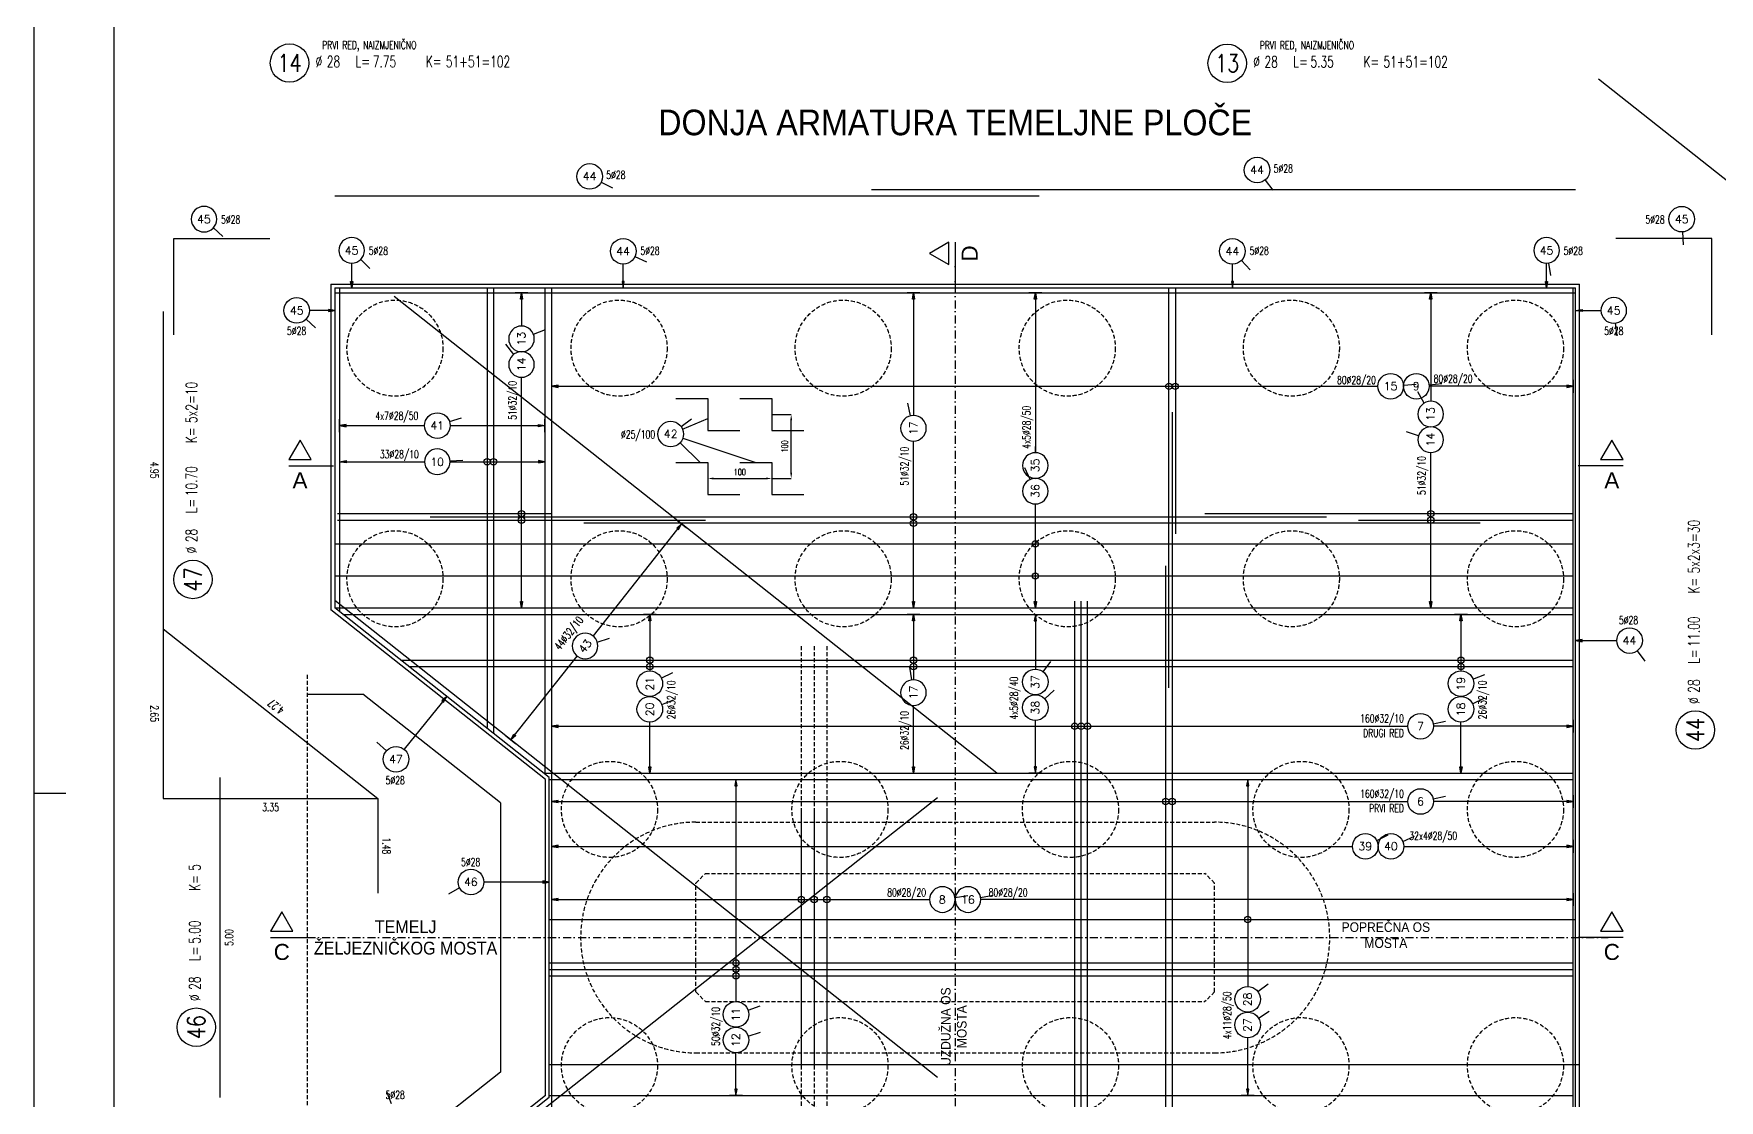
# Model space of a CAD drawing. Extents: x 25615 to 36352, y 68211 to 72666.
# Drawn here: x 25615 to 28247, y 69206 to 70871 of the extents above; entities that cross this region are included whole.
import ezdxf
from ezdxf.enums import TextEntityAlignment as Align

# ---------------------------------------------------------------- set-up
doc = ezdxf.new("R2010")
doc.units = 0
doc.header["$LTSCALE"] = 50
doc.header["$PDMODE"] = 34
doc.header["$PDSIZE"] = 5
for name, pattern in [('CENTER', [0.47, 0.25, -0.1, 0.02, -0.1]), ('HIDDEN', [9.525, 6.35, -3.175]), ('HIDDEN2', [0.1875, 0.125, -0.0625])]:
    doc.linetypes.add(name, pattern=pattern)
doc.layers.get('DEFPOINTS').update_dxf_attribs({"linetype": 'CONTINUOUS'})
for name, color, linetype in [('ARM', 1, 'CONTINUOUS'), ('ARM-I', 6, 'CONTINUOUS'), ('BETON', 7, 'CONTINUOUS'), ('BETON TANKO', 40, 'CONTINUOUS'), ('CRTICA', 7, 'CONTINUOUS'), ('FILE', 8, 'CONTINUOUS'), ('KOTE', 4, 'CONTINUOUS'), ('NEVIDLJIVO', 9, 'HIDDEN2'), ('OSI', 2, 'CENTER'), ('TANKO', 8, 'CONTINUOUS'), ('TEKST', 7, 'CONTINUOUS')]:
    doc.layers.add(name, color=color, linetype=linetype)
doc.styles.add('KOTE', font='romans.shx', dxfattribs={"width": 0.7})
doc.styles.add('NASLOV', font='ARIAL.TTF')
doc.styles.get("Standard").update_dxf_attribs({"font": 'romans.shx', "width": 0.9})
doc.dimstyles.new('M-50', dxfattribs={"dimscale": 50, "dimtxt": 0.2, "dimasz": 0.185, "dimexe": 0, "dimexo": 0, "dimgap": 0.1, "dimtad": 1, "dimdec": 0, "dimzin": 0, "dimdsep": 46, "dimtxsty": 'KOTE', "dimcen": 0.09, "dimclrd": 256, "dimclre": 256, "dimclrt": 2, "dimadec": 0, "dimazin": 0, "dimtfac": 1, "dimtdec": 0, "dimtix": 1, "dimtmove": 2, "dimatfit": 3, "dimfxl": 0, "dimtolj": 1, "dimtzin": 0, "dimarcsym": 0})

# ---------------------------------------------------------------- blocks, each defined once
blk = doc.blocks.new('POZ')
at = {"layer": 'ARM-I'}
blk.add_circle((0, 0), 0.6, dxfattribs=at)
at = {"layer": 'ARM', "width": 0.7}
for s, p in [('%%c', (0.814, -0.125)), ('L=', (2.064, -0.125)), ('K=', (4.256, -0.125))]:
    blk.add_text(s, height=0.35, dxfattribs=at).set_placement(p)
for tag, p in [('VA', (0.879, 0.435)), ('FI', (1.162, -0.13)), ('DUZ', (2.598, -0.13)), ('KOM', (4.881, -0.13))]:
    blk.add_attdef(tag, p, '', height=0.35, dxfattribs=at)
at = {"layer": 'ARM', "width": 0.7, "flags": 1}
for tag, p in [('TIP', (1.038, -0.896)), ('A', (1.162, -1.411)), ('B', (1.162, -1.918)), ('C', (1.162, -2.426)), ('D', (1.162, -2.934)), ('E', (1.162, -3.441)), ('F', (1.162, -3.949)), ('G', (1.162, -4.457)), ('H', (1.162, -4.964)), ('I', (1.162, -5.472)), ('J', (1.162, -5.98)), ('K', (1.162, -6.487)), ('L', (1.162, -6.995)), ('M', (1.162, -7.503)), ('N', (1.162, -8.011))]:
    blk.add_attdef(tag, p, '', height=0.35, dxfattribs=at)
at = {"layer": 'ARM-I', "width": 0.8}
blk.add_attdef('POZ', text='', height=0.55, dxfattribs=at).set_placement((0, 0), align=Align.MIDDLE)
blk = doc.blocks.new('S')
at = {"layer": 'KOTE', "color": 9}
blk.add_line((0, 1), (0, -1), dxfattribs=at)
blk.add_lwpolyline([(-1, 0.17), (-1, -0.17), (0, 0)], close=True, dxfattribs=at)
at = {"layer": 'KOTE', "color": 9, "linetype": 'ByBlock'}
blk.add_solid([(-1, 0.17), (-1, -0.17), (0, 0)], dxfattribs=at)
blk = doc.blocks.new('P')
at = {"layer": 'KOTE'}
blk.add_circle((0, 0), 0.4, dxfattribs=at)
blk.add_attdef('P', text='', height=0.25, dxfattribs=at).set_placement((-0.004, 0.004), align=Align.MIDDLE)
blk = doc.blocks.new('*D356')
at = {"layer": 'DEFPOINTS', "color": 0}
for p in [(26667.5, 70176.9), (26767.5, 70176.9), (26767.5, 70176.9)]:
    blk.add_point(p, dxfattribs=at)
at = {"layer": 'TANKO', "lineweight": -2}
blk.add_line((26676.7, 70176.9), (26758.2, 70176.9), dxfattribs=at)
at = {"layer": 'TANKO'}
for points in [[(26676.7, 70178.4), (26676.7, 70175.3), (26667.5, 70176.9)], [(26758.2, 70178.4), (26758.2, 70175.3), (26767.5, 70176.9)]]:
    blk.add_solid(points, dxfattribs=at)
at = {"layer": 'TANKO', "color": 2, "insert": (26717.5, 70186.9), "char_height": 10, "attachment_point": 5, "style": 'KOTE'}
blk.add_mtext('\\A1;100', dxfattribs=at)
blk = doc.blocks.new('*D357')
at = {"layer": 'DEFPOINTS', "color": 0}
for p in [(26767.5, 70276.9), (26797.7, 70276.9), (26767.5, 70176.9)]:
    blk.add_point(p, dxfattribs=at)
at = {"layer": 'TANKO', "lineweight": -2}
for p, q in [((26767.5, 70276.9), (26797.7, 70276.9)), ((26797.7, 70186.1), (26797.7, 70267.6)), ((26767.5, 70176.9), (26797.7, 70176.9))]:
    blk.add_line(p, q, dxfattribs=at)
at = {"layer": 'TANKO'}
for points in [[(26796.2, 70267.6), (26799.3, 70267.6), (26797.7, 70276.9)], [(26796.2, 70186.1), (26799.3, 70186.1), (26797.7, 70176.9)]]:
    blk.add_solid(points, dxfattribs=at)
at = {"layer": 'TANKO', "color": 2, "insert": (26787.7, 70226.9), "char_height": 10, "attachment_point": 5, "rotation": 90, "style": 'KOTE'}
blk.add_mtext('\\A1;100', dxfattribs=at)
blk = doc.blocks.new('STR')
at = {"layer": 'KOTE', "color": 9}
blk.add_lwpolyline([(-1, 0.17), (-1, -0.17), (0, 0)], close=True, dxfattribs=at)
at = {"layer": 'KOTE', "color": 9, "linetype": 'ByBlock'}
blk.add_solid([(-1, 0.17), (-1, -0.17), (0, 0)], dxfattribs=at)

msp = doc.modelspace()

# ---------------------------------------------------------------- linework, layer by layer
at = {"layer": 'ARM', "ltscale": 10}
for p, q in [((26084.9, 70474.3), (28022.9, 70474.3)), ((26084.9, 70474.3), (26084.9, 69974.7)), ((26423.9, 68446.3), (26423.9, 70474.3)), ((28018.9, 68446.3), (28018.9, 70474.3)), ((28022.9, 68446.3), (28022.9, 70474.3)), ((26084.9, 70466.7), (28022.9, 70466.7)), ((26092.5, 70473.3, 0), (26092.5, 69970, 0)), ((27118.7, 69717), (26177.4, 70461.2)), ((26322.8, 70473.3), (26322.8, 69787.9, 0)), ((26332.9, 70473.3), (26332.9, 69780, 0)), ((26413, 70473.3), (26413, 69716.6, 0)), ((26617.5, 70301.9), (26667.5, 70301.9)), ((26667.5, 70301.9), (26667.5, 70251.9)), ((26717.5, 70301.9), (26767.5, 70301.9)), ((26767.5, 70301.9), (26767.5, 70251.9)), ((26667.5, 70251.9), (26717.5, 70251.9)), ((26767.5, 70251.9), (26817.5, 70251.9)), ((26617.5, 70201.9), (26667.5, 70201.9)), ((26667.5, 70201.9), (26667.5, 70151.9)), ((26717.5, 70201.9), (26767.5, 70201.9)), ((26767.5, 70201.9), (26767.5, 70151.9)), ((26667.5, 70151.9), (26717.5, 70151.9)), ((26767.5, 70151.9), (26817.5, 70151.9)), ((26084.9, 70074.7, 0), (28018.9, 70074.7, 0)), ((26084.9, 70024.7, 0), (28018.9, 70024.7, 0)), ((27026.2, 69241.9), (26084.9, 69986.2)), ((26419.9, 69709.9), (26084.9, 69974.7)), ((26084.9, 69974.7), (28018.9, 69974.7)), ((26097.6, 69964.7), (28018.9, 69964.7)), ((26188, 69893.2), (28018.9, 69893.2)), ((26200.6, 69883.2), (28018.9, 69883.2)), ((26413, 69717), (28018.9, 69717)), ((26419.9, 69210.6), (26419.9, 69709.9)), ((26419.9, 69707), (28018.9, 69707)), ((27026.2, 69678.6), (26084.9, 68934.3)), ((26419.9, 69488.4), (28022.9, 69488.4)), ((26419.9, 69420.6), (28018.9, 69420.6)), ((26419.9, 69410.6), (28018.9, 69410.6)), ((26419.9, 69400.6), (28018.9, 69400.6)), ((26419.9, 69262.3), (28028.9, 69262.3)), ((26419.9, 69210.6), (26084.9, 68945.8)), ((26419.9, 69213.6), (28018.9, 69213.6))]:
    msp.add_line(p, q, dxfattribs=at)
at = {"layer": 'ARM'}
for p, q in [((27387.7, 69850.3, 0), (27387.7, 70474.3)), ((27397.7, 70474.3, 0), (27397.7, 70090.3, 0)), ((26423.9, 70121.9, 0), (26088.9, 70121.9, 0)), ((26088.9, 70111.9, 0), (26663.9, 70111.9, 0)), ((28018.9, 70121.9, 0), (27443.9, 70121.9, 0)), ((27683.9, 70111.9, 0), (28018.9, 70111.9, 0)), ((26813.5, 69660.3, 0), (26813.5, 69260.3, 0)), ((26833.5, 69660.3, 0), (26833.5, 69260.3, 0)), ((26853.5, 69660.3), (26853.5, 69260.3))]:
    msp.add_line(p, q, dxfattribs=at)
at = {"layer": 'ARM', "elevation": 0}
for points in [[(27392.7, 70280.3), (27392.7, 68880.3)], [(26233.9, 70116.9), (27633.9, 70116.9)], [(27873.9, 70106.9), (26473.9, 70106.9)], [(27382.7, 68640.3), (27382.7, 70040.3)], [(27240.5, 68935.3), (27240.5, 69985.3)], [(27250.5, 68935.3), (27250.5, 69985.3)], [(27260.5, 68935.3), (27260.5, 69985.3)]]:
    msp.add_lwpolyline(points, dxfattribs=at)
at = {"layer": 'ARM-I'}
for points in [[(28058.4, 70801), (28999.7, 70056.7)], [(25833.6, 70401.3), (25833.6, 70551.3), (25983.6, 70551.3)], [(28235.6, 70401.3), (28235.6, 70551.3), (28085.6, 70551.3)], [(25817.1, 70437.4), (25817.1, 69942.4), (26152.1, 69677.4), (26152.1, 69529.4)]]:
    msp.add_lwpolyline(points, dxfattribs=at)
at = {"layer": 'ARM-I', "elevation": 0}
for points in [[(26084.9, 70618.1), (27184.9, 70618.1)], [(26922.9, 70628.1), (28022.9, 70628.1)], [(25906, 69210.3), (25906, 69710.3)]]:
    msp.add_lwpolyline(points, dxfattribs=at)
at = {"layer": 'BETON', "ltscale": 10}
for p, q in [((26078.9, 70480.3), (26078.9, 69971.8)), ((26078.9, 70480.3), (28028.9, 70480.3)), ((28028.9, 68440.3), (28028.9, 70480.3)), ((26413.9, 69707), (26078.9, 69971.8)), ((26413.9, 69213.6), (26413.9, 69707)), ((26413.9, 69213.6), (26078.9, 68948.7))]:
    msp.add_line(p, q, dxfattribs=at)
at = {"layer": 'BETON'}
for points in [[(25614.7, 68210.6), (35173.4, 68210.6), (35173.4, 72665.6), (25614.7, 72665.6)], [(25739.7, 68235.6), (35148.4, 68235.6), (35148.4, 72640.6), (25739.7, 72640.6)]]:
    msp.add_lwpolyline(points, close=True, dxfattribs=at)
at = {"layer": 'BETON TANKO', "ltscale": 10}
for p, q in [((26041.9, 69840.3, 0), (26128.9, 69840.3)), ((26343.9, 69670.3), (26128.9, 69840.3)), ((26343.9, 69670.3), (26343.9, 69250.3)), ((26343.9, 69250.3), (26128.9, 69080.3))]:
    msp.add_line(p, q, dxfattribs=at)
at = {"layer": 'CRTICA'}
for p, q in [((26501, 70639.4), (26518.9, 70630.5)), ((27537.8, 70642.6), (27550.1, 70626.9)), ((25895.4, 70568.2), (25910.1, 70554.6)), ((28189.8, 70561.8), (28191, 70541.8)), ((26125.5, 70518.9), (26139.6, 70504.7)), ((26553.7, 70523.3), (26571.9, 70515.2)), ((27500.8, 70517.1), (27514.7, 70502.7)), ((27980.7, 70513.2), (27983.8, 70493.5)), ((26040.1, 70425.7), (26054.8, 70412.2)), ((26395.2, 70402), (26413.8, 70409.3)), ((28084.7, 70419.4), (28087, 70399.5)), ((26364.3, 70370.6), (26352.1, 70386.4)), ((27754, 70322.4), (27774, 70324)), ((27794, 70322.9), (27813.9, 70325)), ((26984.3, 70274.8), (26979.9, 70294.3)), ((27786.5, 70294.7), (27776.5, 70312)), ((26264, 70265.6, 0), (26283, 70271.8, 0)), ((26625.8, 70258), (26642, 70269.8)), ((27179.5, 70217.1), (27180, 70237.1)), ((27777.6, 70243.6), (27758.6, 70249.9)), ((26265, 70204.2, 0), (26284.9, 70205.5, 0)), ((27170.8, 70175.4), (27162.6, 70193.6)), ((26494.9, 69921.5), (26513.9, 69927.6)), ((28119, 69907.7), (28130.8, 69891.6)), ((26594.9, 69865.3), (26612.9, 69874.1)), ((26985.9, 69862.4), (26983.1, 69882.2)), ((27191.2, 69875.2), (27203.3, 69891.1)), ((27862.5, 69863.7), (27881.2, 69870.8)), ((27193.8, 69832.9), (27208.4, 69846.4)), ((26595.5, 69824), (26614.1, 69831.4)), ((27861.8, 69825.2), (27879.9, 69833.8)), ((27800.3, 69794), (27819.9, 69798)), ((26165.6, 69751.8), (26150.6, 69765)), ((27800.2, 69676.7), (27819.8, 69680.8)), ((27712.3, 69611.5), (27730.2, 69620.5)), ((27752.8, 69610.4), (27771.2, 69618.3)), ((26279.9, 69537.6), (26262.3, 69528.2)), ((27053.7, 69522.6), (27073.4, 69525.7)), ((27093.6, 69522.9), (27113.4, 69526.2)), ((27526.6, 69375.8), (27542.6, 69387.8)), ((26730.3, 69347.1), (26749.1, 69353.9)), ((27527.5, 69334.6), (27544.4, 69345.3)), ((26730.5, 69306.4), (26749.6, 69312.5)), ((26173.5, 69200.7), (26166.4, 69219.4))]:
    msp.add_line(p, q, dxfattribs=at)
at = {"layer": 'FILE'}
msp.add_line((25614.7, 69685.6), (25664.7, 69685.6), dxfattribs=at)
at = {"layer": 'KOTE'}
for centre in [(27387.7, 70320.8), (27397.7, 70320.8), (26322.8, 70203, 0), (26332.9, 70203, 0), (26376.4, 70121.9, 0), (26376.5, 70111.9), (26988.7, 70116.9), (26988.7, 70106.9), (27796.6, 70121.9), (27796.6, 70111.9), (27179.1, 70074.7), (27179.1, 70024.7), (26576.9, 69893.2), (26988.7, 69893.2), (27843.8, 69893.2), (26576.9, 69883.2), (26988.7, 69883.2), (27843.8, 69883.2), (27240.5, 69790.1), (27250.5, 69790.1), (27260.5, 69790.1), (27382.7, 69672.6), (27392.7, 69672.6), (26813.5, 69519.6), (26833.5, 69519.6), (26853.5, 69519.6), (27510.7, 69488.4), (26711.5, 69420.6), (26711.5, 69410.6), (26711.5, 69400.6)]:
    msp.add_circle(centre, 5, dxfattribs=at)
at = {"layer": 'NEVIDLJIVO'}
for p, q in [((26813.5, 69915.3, 0), (26813.5, 69660.3, 0)), ((26833.5, 69915.3, 0), (26833.5, 69660.3, 0)), ((26853.5, 69915.3, 0), (26853.5, 69660.3, 0)), ((26041.9, 69870.3, 0), (26041.9, 69050.3, 0)), ((26648.9, 69640.3), (27458.9, 69640.3)), ((26648.9, 69545.3), (26663.9, 69560.3)), ((26663.9, 69560.3), (27443.9, 69560.3)), ((27458.9, 69545.3), (27443.9, 69560.3)), ((26648.9, 69375.3), (26648.9, 69545.3)), ((27458.9, 69375.3), (27458.9, 69545.3)), ((26648.9, 69375.3), (26663.9, 69360.3)), ((27458.9, 69375.3), (27443.9, 69360.3)), ((26663.9, 69360.3), (27443.9, 69360.3)), ((26648.9, 69280.3), (27458.9, 69280.3)), ((26813.5, 69260.3, 0), (26813.5, 69005.3)), ((26833.5, 69260.3, 0), (26833.5, 69005.3)), ((26853.5, 69260.3), (26853.5, 69005.3))]:
    msp.add_line(p, q, dxfattribs=at)
for centre in [(26178.9, 70380.3), (26528.9, 70380.3), (26878.9, 70380.3), (27228.9, 70380.3), (27578.9, 70380.3), (27928.9, 70380.3), (26178.9, 70020.3), (26528.9, 70020.3), (26878.9, 70020.3), (27228.9, 70020.3), (27578.9, 70020.3), (27928.9, 70020.3), (26513.9, 69660.3), (26873.9, 69660.3), (27233.9, 69660.3), (27593.9, 69660.3), (27928.9, 69660.3), (26513.9, 69260.3), (26873.9, 69260.3), (27233.9, 69260.3), (27593.9, 69260.3), (27928.9, 69260.3)]:
    msp.add_circle(centre, 75, dxfattribs=at)
for centre, start, end in [((26648.9, 69460.3), 90, 270), ((27458.9, 69460.3), 270, 90)]:
    msp.add_arc(centre, 180, start, end, dxfattribs=at)
at = {"layer": 'OSI'}
for p, q in [((27053.9, 70525.3), (27053.9, 68395.3)), ((26041.9, 69460.3), (28073.9, 69460.3))]:
    msp.add_line(p, q, dxfattribs=at)
at = {"layer": 'TANKO'}
for p, q in [((26111.3, 70474.3), (26111.3, 70513)), ((26535.4, 70474.3), (26535.4, 70511.5)), ((27486.9, 70474.3), (27486.9, 70511.5)), ((27977.5, 70474.3), (27977.5, 70513)), ((26376.5, 70466.7), (26376.5, 70414.8)), ((26988.7, 70466.7), (26988.7, 70275.3)), ((27179.1, 70466.7), (27179.1, 70217.1)), ((27796.6, 70466.7), (27796.6, 70297.4)), ((26084.9, 70439.2), (26045.4, 70439.2)), ((28022.9, 70439.2), (28062.5, 70439.2)), ((26376.5, 69974.7), (26376.5, 70334.8)), ((26423.9, 70320.8), (27714.1, 70320.8)), ((28018.9, 70320.8), (27794.1, 70320.8)), ((26628.1, 70254), (26667.5, 70270.5)), ((26092.5, 70259.4, 0), (26225, 70259.4, 0)), ((26265, 70259.4, 0), (26413, 70259.4, 0)), ((26628.6, 70239.9), (26742.5, 70201.9)), ((26655.8, 70201.9), (26624.1, 70232.3)), ((26988.7, 69974.7), (26988.7, 70235.3)), ((27796.6, 69974.7), (27796.6, 70217.4)), ((26092.5, 70203, 0), (26225, 70203, 0)), ((26265, 70203, 0), (26413, 70203, 0)), ((27179.1, 69974.7), (27179.1, 70137.1)), ((26626.6, 70106.1), (26488.3, 69931)), ((26576.9, 69964.7), (26576.9, 69876.6)), ((26988.7, 69964.7), (26988.7, 69862.6)), ((27179.1, 69964.7), (27179.1, 69879.3)), ((27843.8, 69964.7), (27843.8, 69876.6)), ((28022.9, 69923.8), (28087.1, 69923.8)), ((26359.9, 69768.8), (26463.4, 69899.7)), ((26259.9, 69836.4), (26193.2, 69754.1)), ((26988.7, 69717), (26988.7, 69822.6)), ((26423.9, 69790.1), (27760.7, 69790.1)), ((26576.9, 69717), (26576.9, 69796.6)), ((27179.1, 69717), (27179.1, 69799.3)), ((28018.9, 69790.1), (27800.7, 69790.1)), ((27843.8, 69717), (27843.8, 69796.6)), ((26711.5, 69707), (26711.5, 69360.3)), ((27510.7, 69707), (27510.7, 69383.8)), ((26423.9, 69672.6), (27760.7, 69672.6)), ((28018.9, 69672.6), (27800.7, 69672.6)), ((26423.9, 69602.6), (27674.4, 69602.6)), ((27754.4, 69602.6), (28018.9, 69602.6)), ((26419.9, 69546.9), (26317.6, 69546.9)), ((26423.9, 69519.6), (27013.9, 69519.6)), ((28018.9, 69519.6), (27093.9, 69519.6)), ((27510.7, 69213.6), (27510.7, 69303.8)), ((26711.5, 69213.6), (26711.5, 69280.3))]:
    msp.add_line(p, q, dxfattribs=at)
msp.add_lwpolyline([(25817.1, 69942.4), (25817.1, 69677.4), (26152.1, 69677.4)], dxfattribs=at)
at = {"layer": 'TEKST', "linetype": 'HIDDEN'}
for p, q in [((27053.9, 70545.7), (27053.9, 70475.7)), ((26013.1, 70196.6), (26083.1, 70196.6)), ((28096.9, 70196.6), (28026.9, 70196.6)), ((25984.6, 69460.3, 0), (26054.6, 69460.3, 0)), ((28096.9, 69460.3), (28026.9, 69460.3))]:
    msp.add_line(p, q, dxfattribs=at)
at = {"layer": 'TEKST', "elevation": 0}
for points in [[(27043.9, 70510.7), (27043.9, 70545.7), (27013.6, 70528.2)], [(26013.1, 70206.6), (26048.1, 70206.6), (26030.6, 70236.9)], [(28061.9, 70206.6), (28096.9, 70206.6), (28079.4, 70236.9)], [(25984.6, 69470.3), (26019.6, 69470.3), (26002.1, 69500.6)], [(28061.9, 69470.3), (28096.9, 69470.3), (28079.4, 69500.6)]]:
    msp.add_lwpolyline(points, close=True, dxfattribs=at)

# ---------------------------------------------------------------- block references
at = {"layer": 'KOTE', "xscale": 50, "yscale": 50, "zscale": 50}
for p, values in [((26014.2, 70825.4, 0), {'POZ': '14', 'FI': '28', 'DUZ': '7.75', 'KOM': '51+51=102'}), ((27478.7, 70825, 0), {'POZ': '13', 'FI': '28', 'DUZ': '5.35', 'KOM': '51+51=102'})]:
    msp.add_blockref('POZ', p, dxfattribs=at).add_auto_attribs(values)
at = {"layer": 'KOTE'}
ref = msp.add_blockref('P', (26483.1, 70648.4), dxfattribs=dict(at, xscale=50, yscale=50, zscale=50))
ref.add_attrib('P', '44', dxfattribs={"height": 12.5}).set_placement((26482.9, 70648.6), align=Align.MIDDLE)
ref = msp.add_blockref('P', (27525.4, 70658.4), dxfattribs=dict(at, xscale=50, yscale=50, zscale=50))
ref.add_attrib('P', '44', dxfattribs={"height": 12.5}).set_placement((27525.3, 70658.6), align=Align.MIDDLE)
ref = msp.add_blockref('P', (25880.7, 70581.7), dxfattribs=dict(at, xscale=-50, yscale=50, zscale=50, rotation=179.9999999999556))
ref.add_attrib('P', '45', dxfattribs={"height": 12.5, "rotation": 360}).set_placement((25880.5, 70581.5), align=Align.MIDDLE)
ref = msp.add_blockref('P', (28188.6, 70581.7), dxfattribs=dict(at, xscale=50, yscale=50, zscale=50, rotation=180.0000000000445))
ref.add_attrib('P', '45', dxfattribs={"height": 12.5}).set_placement((28188.7, 70581.5), align=Align.MIDDLE)
ref = msp.add_blockref('P', (26111.3, 70533), dxfattribs=dict(at, xscale=-50, yscale=50, zscale=50, rotation=180))
ref.add_attrib('P', '45', dxfattribs={"height": 12.5}).set_placement((26111.1, 70532.8), align=Align.MIDDLE)
ref = msp.add_blockref('P', (26535.4, 70531.5), dxfattribs=dict(at, xscale=50, yscale=50, zscale=50))
ref.add_attrib('P', '44', dxfattribs={"height": 12.5}).set_placement((26535.2, 70531.7), align=Align.MIDDLE)
ref = msp.add_blockref('P', (27486.9, 70531.5), dxfattribs=dict(at, xscale=50, yscale=50, zscale=50))
ref.add_attrib('P', '44', dxfattribs={"height": 12.5}).set_placement((27486.8, 70531.7), align=Align.MIDDLE)
ref = msp.add_blockref('P', (27977.5, 70533), dxfattribs=dict(at, xscale=-50, yscale=50, zscale=50, rotation=180))
ref.add_attrib('P', '45', dxfattribs={"height": 12.5}).set_placement((27977.4, 70532.8), align=Align.MIDDLE)
at = {"layer": 'KOTE', "yscale": 10, "zscale": 10}
for name, p, xscale, rotation in [('STR', (26111.3, 70474.3), -10, 90), ('STR', (26535.4, 70474.3), 10, 270), ('STR', (27486.9, 70474.3), 10, 270), ('STR', (27977.5, 70474.3), -10, 90), ('S', (26376.5, 70466.7), -10, 270), ('S', (26988.7, 70466.7), -10, 270), ('S', (27179.1, 70466.7), -10, 270), ('S', (27796.6, 70466.7), -10, 270), ('STR', (26084.9, 70439.2), 10, 359.999999999994), ('S', (26423.9, 70320.8), 10, 180), ('S', (26092.5, 70259.4, 0), 10, 180), ('S', (26413, 70259.4, 0), -10, 180.0000000000062), ('S', (26413, 70203, 0), 10, 359.9999999999939), ('S', (26626.6, 70106.1), 10, 51.66665989092944), ('S', (26376.5, 69974.7), -10, 90), ('S', (26988.7, 69974.7), -10, 90), ('S', (27179.1, 69974.7), -10, 90), ('S', (27796.6, 69974.7), -10, 90), ('S', (26576.9, 69964.7), -10, 270), ('S', (26988.7, 69964.7), -10, 270), ('S', (27179.1, 69964.7), 10, 90), ('S', (27843.8, 69964.7), -10, 270), ('STR', (28022.9, 69923.8), 10, 180), ('STR', (26259.9, 69836.4), 10, 50.93984479866046), ('S', (26423.9, 69790.1), 10, 180), ('S', (26359.9, 69768.8), -10, 51.66665989098468), ('S', (26576.9, 69717), -10, 90), ('S', (26988.7, 69717), -10, 90), ('S', (27179.1, 69717), 10, 270), ('S', (27843.8, 69717), -10, 90), ('S', (26711.5, 69707), 10, 90), ('S', (27510.7, 69707), 10, 90), ('S', (26423.9, 69672.6), 10, 180), ('S', (26423.9, 69602.6), 10, 180), ('S', (26423.9, 69519.6), 10, 180), ('S', (26711.5, 69213.6), 10, 270), ('S', (27510.7, 69213.6), 10, 270)]:
    msp.add_blockref(name, p, dxfattribs=dict(at, xscale=xscale, rotation=rotation))
at = {"layer": 'KOTE'}
ref = msp.add_blockref('P', (26025.4, 70439.2), dxfattribs=dict(at, xscale=50, yscale=50, zscale=50, rotation=179.999999999994))
ref.add_attrib('P', '45', dxfattribs={"height": 12.5, "rotation": 360}).set_placement((26025.5, 70439), align=Align.MIDDLE)
ref = msp.add_blockref('P', (28082.5, 70439.2), dxfattribs=dict(at, xscale=-50, yscale=50, zscale=50, rotation=180))
ref.add_attrib('P', '45', dxfattribs={"height": 12.5}).set_placement((28082.3, 70439), align=Align.MIDDLE)
at = {"layer": 'KOTE', "yscale": 10, "zscale": 10}
for name, p, xscale in [('STR', (28022.9, 70439.2), -10), ('S', (28018.9, 70320.8), 10), ('S', (26092.5, 70203, 0), -10), ('S', (28018.9, 69790.1), 10), ('S', (28018.9, 69672.6), 10), ('S', (28018.9, 69602.6), 10), ('STR', (26419.9, 69546.9), 10), ('S', (28018.9, 69519.6), 10)]:
    msp.add_blockref(name, p, dxfattribs=dict(at, xscale=xscale))
at = {"layer": 'KOTE'}
ref = msp.add_blockref('P', (26376.5, 70394.8), dxfattribs=dict(at, xscale=-50, yscale=50, zscale=50, rotation=90))
ref.add_attrib('P', '13', dxfattribs={"height": 12.5, "rotation": 90}).set_placement((26376.3, 70394.9), align=Align.MIDDLE)
ref = msp.add_blockref('P', (26376.5, 70354.8), dxfattribs=dict(at, xscale=-50, yscale=50, zscale=50, rotation=90))
ref.add_attrib('P', '14', dxfattribs={"height": 12.5, "rotation": 90}).set_placement((26376.3, 70354.9), align=Align.MIDDLE)
at = {"layer": 'KOTE', "xscale": 50, "yscale": 50, "zscale": 50, "rotation": 90}
for p, values in [((25863.3, 70019.2), {'POZ': '47', 'FI': '28', 'DUZ': '10.70', 'KOM': '5x2=10'}), ((28209.9, 69784.3), {'POZ': '44', 'FI': '28', 'DUZ': '11.00', 'KOM': '5x2x3=30'}), ((25868.5, 69320.3, 0), {'POZ': '46', 'FI': '28', 'DUZ': '5.00', 'KOM': '5'})]:
    msp.add_blockref('POZ', p, dxfattribs=at).add_auto_attribs(values)
at = {"layer": 'KOTE'}
ref = msp.add_blockref('P', (27734.1, 70320.8), dxfattribs=dict(at, xscale=50, yscale=50, zscale=50))
ref.add_attrib('P', '15', dxfattribs={"height": 12.5}).set_placement((27733.9, 70321), align=Align.MIDDLE)
ref = msp.add_blockref('P', (27774.1, 70320.8), dxfattribs=dict(at, xscale=50, yscale=50, zscale=50))
ref.add_attrib('P', '9', dxfattribs={"height": 12.5}).set_placement((27773.9, 70321), align=Align.MIDDLE)
ref = msp.add_blockref('P', (27796.6, 70277.4), dxfattribs=dict(at, xscale=-50, yscale=50, zscale=50, rotation=90))
ref.add_attrib('P', '13', dxfattribs={"height": 12.5, "rotation": 90}).set_placement((27796.3, 70277.5), align=Align.MIDDLE)
ref = msp.add_blockref('P', (26245, 70259.4, 0), dxfattribs=dict(at, xscale=50, yscale=50, zscale=50))
ref.add_attrib('P', '41', dxfattribs={"height": 12.5}).set_placement((26244.8, 70259.6, 0), align=Align.MIDDLE)
ref = msp.add_blockref('P', (26609.6, 70246.2), dxfattribs=dict(at, xscale=50, yscale=50, zscale=50))
ref.add_attrib('P', '42', dxfattribs={"height": 12.5}).set_placement((26609.5, 70246.4), align=Align.MIDDLE)
ref = msp.add_blockref('P', (26988.7, 70255.3), dxfattribs=dict(at, xscale=-50, yscale=50, zscale=50, rotation=90))
ref.add_attrib('P', '17', dxfattribs={"height": 12.5, "rotation": 90}).set_placement((26988.5, 70255.4), align=Align.MIDDLE)
ref = msp.add_blockref('P', (27796.6, 70237.4), dxfattribs=dict(at, xscale=-50, yscale=50, zscale=50, rotation=90))
ref.add_attrib('P', '14', dxfattribs={"height": 12.5, "rotation": 90}).set_placement((27796.3, 70237.5), align=Align.MIDDLE)
ref = msp.add_blockref('P', (26245, 70203, 0), dxfattribs=dict(at, xscale=-50, yscale=50, zscale=50, rotation=180))
ref.add_attrib('P', '10', dxfattribs={"height": 12.5}).set_placement((26244.8, 70202.8, 0), align=Align.MIDDLE)
ref = msp.add_blockref('P', (27179.1, 70197.1), dxfattribs=dict(at, xscale=-50, yscale=50, zscale=50, rotation=90))
ref.add_attrib('P', '35', dxfattribs={"height": 12.5, "rotation": 90}).set_placement((27178.9, 70197.3), align=Align.MIDDLE)
ref = msp.add_blockref('P', (27179.1, 70157.1), dxfattribs=dict(at, xscale=-50, yscale=50, zscale=50, rotation=90))
ref.add_attrib('P', '36', dxfattribs={"height": 12.5, "rotation": 90}).set_placement((27178.9, 70157.3), align=Align.MIDDLE)
ref = msp.add_blockref('P', (26475.8, 69915.4), dxfattribs=dict(at, xscale=-50, yscale=50, zscale=50, rotation=231.6666598909554))
ref.add_attrib('P', '43', dxfattribs={"height": 12.5, "rotation": 51.6667}).set_placement((26475.9, 69915.1), align=Align.MIDDLE)
ref = msp.add_blockref('P', (28107.1, 69923.8), dxfattribs=dict(at, xscale=50, yscale=50, zscale=50))
ref.add_attrib('P', '44', dxfattribs={"height": 12.5}).set_placement((28106.9, 69924), align=Align.MIDDLE)
ref = msp.add_blockref('P', (26576.9, 69856.6), dxfattribs=dict(at, xscale=50, yscale=50, zscale=50, rotation=90))
ref.add_attrib('P', '21', dxfattribs={"height": 12.5, "rotation": 90}).set_placement((26576.7, 69856.4), align=Align.MIDDLE)
ref = msp.add_blockref('P', (27179.1, 69859.3), dxfattribs=dict(at, xscale=50, yscale=50, zscale=50, rotation=90))
ref.add_attrib('P', '37', dxfattribs={"height": 12.5, "rotation": 90}).set_placement((27178.9, 69859.1), align=Align.MIDDLE)
ref = msp.add_blockref('P', (27843.8, 69856.6), dxfattribs=dict(at, xscale=50, yscale=50, zscale=50, rotation=90))
ref.add_attrib('P', '19', dxfattribs={"height": 12.5, "rotation": 90}).set_placement((27843.6, 69856.4), align=Align.MIDDLE)
ref = msp.add_blockref('P', (26988.7, 69842.6), dxfattribs=dict(at, xscale=-50, yscale=50, zscale=50, rotation=90))
ref.add_attrib('P', '17', dxfattribs={"height": 12.5, "rotation": 90}).set_placement((26988.5, 69842.8), align=Align.MIDDLE)
ref = msp.add_blockref('P', (26576.9, 69816.6), dxfattribs=dict(at, xscale=50, yscale=50, zscale=50, rotation=90))
ref.add_attrib('P', '20', dxfattribs={"height": 12.5, "rotation": 90}).set_placement((26576.7, 69816.4), align=Align.MIDDLE)
ref = msp.add_blockref('P', (27179.1, 69819.3), dxfattribs=dict(at, xscale=50, yscale=50, zscale=50, rotation=90))
ref.add_attrib('P', '38', dxfattribs={"height": 12.5, "rotation": 90}).set_placement((27178.9, 69819.1), align=Align.MIDDLE)
ref = msp.add_blockref('P', (27843.8, 69816.6), dxfattribs=dict(at, xscale=50, yscale=50, zscale=50, rotation=90))
ref.add_attrib('P', '18', dxfattribs={"height": 12.5, "rotation": 90}).set_placement((27843.6, 69816.4), align=Align.MIDDLE)
ref = msp.add_blockref('P', (27780.7, 69790.1), dxfattribs=dict(at, xscale=50, yscale=50, zscale=50))
ref.add_attrib('P', '7', dxfattribs={"height": 12.5}).set_placement((27780.5, 69790.3), align=Align.MIDDLE)
ref = msp.add_blockref('P', (26180.6, 69738.5), dxfattribs=dict(at, xscale=50, yscale=50, zscale=50))
ref.add_attrib('P', '47', dxfattribs={"height": 12.5}).set_placement((26180.4, 69738.7), align=Align.MIDDLE)
ref = msp.add_blockref('P', (27780.7, 69672.6), dxfattribs=dict(at, xscale=50, yscale=50, zscale=50))
ref.add_attrib('P', '6', dxfattribs={"height": 12.5}).set_placement((27780.5, 69672.8), align=Align.MIDDLE)
ref = msp.add_blockref('P', (27694.4, 69602.6), dxfattribs=dict(at, xscale=50, yscale=50, zscale=50))
ref.add_attrib('P', '39', dxfattribs={"height": 12.5}).set_placement((27694.3, 69602.8), align=Align.MIDDLE)
ref = msp.add_blockref('P', (27734.4, 69602.6), dxfattribs=dict(at, xscale=50, yscale=50, zscale=50))
ref.add_attrib('P', '40', dxfattribs={"height": 12.5}).set_placement((27734.3, 69602.8), align=Align.MIDDLE)
ref = msp.add_blockref('P', (26297.6, 69546.9), dxfattribs=dict(at, xscale=50, yscale=50, zscale=50))
ref.add_attrib('P', '46', dxfattribs={"height": 12.5}).set_placement((26297.4, 69547.1), align=Align.MIDDLE)
ref = msp.add_blockref('P', (27033.9, 69519.6), dxfattribs=dict(at, xscale=-50, yscale=50, zscale=50, rotation=180))
ref.add_attrib('P', '8', dxfattribs={"height": 12.5}).set_placement((27033.7, 69519.4), align=Align.MIDDLE)
ref = msp.add_blockref('P', (27073.9, 69519.6), dxfattribs=dict(at, xscale=-50, yscale=50, zscale=50, rotation=180))
ref.add_attrib('P', '16', dxfattribs={"height": 12.5}).set_placement((27073.7, 69519.4), align=Align.MIDDLE)
ref = msp.add_blockref('P', (27510.7, 69363.8), dxfattribs=dict(at, xscale=50, yscale=50, zscale=50, rotation=90))
ref.add_attrib('P', '28', dxfattribs={"height": 12.5, "rotation": 90}).set_placement((27510.5, 69363.6), align=Align.MIDDLE)
ref = msp.add_blockref('P', (26711.5, 69340.3), dxfattribs=dict(at, xscale=50, yscale=50, zscale=50, rotation=90))
ref.add_attrib('P', '11', dxfattribs={"height": 12.5, "rotation": 90}).set_placement((26711.3, 69340.1), align=Align.MIDDLE)
ref = msp.add_blockref('P', (27510.7, 69323.8), dxfattribs=dict(at, xscale=50, yscale=50, zscale=50, rotation=90))
ref.add_attrib('P', '27', dxfattribs={"height": 12.5, "rotation": 90}).set_placement((27510.5, 69323.6), align=Align.MIDDLE)
ref = msp.add_blockref('P', (26711.5, 69300.3), dxfattribs=dict(at, xscale=50, yscale=50, zscale=50, rotation=90))
ref.add_attrib('P', '12', dxfattribs={"height": 12.5, "rotation": 90}).set_placement((26711.3, 69300.1), align=Align.MIDDLE)

# ---------------------------------------------------------------- texts
at = {"layer": 'KOTE', "style": 'KOTE', "width": 0.7}
for s, p in [('PRVI RED, NAIZMJENIČNO', (26138.8, 70853.4, 0)), ('PRVI RED, NAIZMJENIČNO', (27603.2, 70853, 0)), ('5%%c28', (28146.9, 70581.1)), ('5%%c28', (26153, 70532.3)), ('5%%c28', (26577.2, 70532.4)), ('5%%c28', (27528.7, 70532.4)), ('5%%c28', (28019.2, 70532.3)), ('5%%c28', (28082.5, 70407.3)), ('4x7%%c28/50', (26181.8, 70273.9, 0)), ('%%c25/100', (26558.6, 70244.7)), ('33%%C28/10', (26185.7, 70213.9, 0)), ('5%%c28', (28105.5, 69955.6)), ('5%%c28', (26179.3, 69705.7)), ('3.35', (25984.6, 69663.7)), ('32x4%%C28/50', (27800.5, 69618.2, 0)), ('5%%c28', (26297.1, 69578.1)), ('5%%c28', (26179.3, 69214.8))]:
    msp.add_text(s, height=12.5, dxfattribs=at).set_placement(p, align=Align.MIDDLE)
for p in [(27551.3, 70654.5), (26508.9, 70644.5)]:
    msp.add_text('5%%c28', height=12.5, dxfattribs=at).set_placement(p)
for s, rotation, p in [('5%%c28', 360, (25922.3, 70581.1)), ('5%%c28', 360, (26025.3, 70407.3)), ('51%%c32/10', 90, (26363.3, 70298.8)), ('51%%c32/10', 90, (26975.5, 70196.1)), ('4.95', 270, (25803.3, 70189.9)), ('51%%c32/10', 90, (27783.3, 70181.4)), ('44%%C32/10', 51.6667, (26451, 69934.9)), ('26%%c32/10', 90, (26611.3, 69831.2)), ('26%%c32/10', 90, (27878.1, 69831.2)), ('2.65', 270, (25803.3, 69809.9)), ('4.27', 141.6544, (25993.1, 69820.7)), ('26%%c32/10', 90, (26975.5, 69783.5)), ('1.48', 270, (26165.8, 69603.4)), ('5.00', 90, (25919.8, 69460.3, 0)), ('50%%c32/10', 90, (26680.7, 69321.5))]:
    msp.add_text(s, height=12.5, rotation=rotation, dxfattribs=at).set_placement(p, align=Align.MIDDLE)
for s, p in [('80%%C28/20', (27711, 70324.3)), ('80%%C28/20', (27861.9, 70326.4)), ('160%%C32/10', (27754.7, 69796.1)), ('DRUGI RED', (27754.7, 69773.3)), ('160%%C32/10', (27754.7, 69678.6)), ('PRVI RED', (27754.7, 69655.8)), ('80%%C28/20', (27008.4, 69524.3)), ('80%%C28/20', (27166.9, 69524.3, 0))]:
    msp.add_text(s, height=12.5, dxfattribs=at).set_placement(p, align=Align.RIGHT)
for s, p in [('4x5%%c28/50', (27171.4, 70223.2)), ('4x5%%c28/40', (27151.8, 69800.4)), ('4x11%%c28/50', (27484.7, 69301.6))]:
    msp.add_text(s, height=12.5, rotation=90, dxfattribs=at).set_placement(p)
at = {"layer": 'TEKST', "style": 'NASLOV'}
msp.add_text('D', height=25, rotation=90, dxfattribs=at).set_placement((27076.4, 70528.2), align=Align.MIDDLE)
for s, p in [('A', (26030.6, 70174.1)), ('A', (28079.4, 70174.1)), ('C', (26002.1, 69437.8, 0)), ('C', (28079.4, 69437.8))]:
    msp.add_text(s, height=25, dxfattribs=at).set_placement(p, align=Align.MIDDLE)
at = {"layer": 'TEKST', "attachment_point": 5}
for s, insert, char_height in [('{\\fArial|b0|i0|c238|p34;DONJA ARMATURA TEMELJNE PLOČE}', (27053.9, 70732.4), 40), ('{\\fArial|b0|i0|c238|p34;TEMELJ\\PŽELJEZNIČKOG MOSTA}', (26195.5, 69460.3), 20), ('{\\fArial|b0|i0|c238|p34;POPREČNA OS \\PMOSTA}', (27726.5, 69463.9), 15)]:
    msp.add_mtext(s, dxfattribs=dict(at, insert=insert, char_height=char_height))
at = {"layer": 'TEKST', "insert": (27051.7, 69321.1), "char_height": 15, "attachment_point": 5, "rotation": 90}
msp.add_mtext('{\\fArial|b0|i0|c238|p34;UZDUŽNA OS\\PMOSTA}', dxfattribs=at)

# ---------------------------------------------------------------- dimensions: what is measured, and where the dimension line sits
at = {"layer": 'TANKO'}
dim = msp.add_linear_dim(base=(26797.7, 70276.9), p1=(26767.5, 70176.9), p2=(26767.5, 70276.9), angle=90, dimstyle='M-50', dxfattribs=at)
dim.commit()
dim.dimension.update_dxf_attribs({"geometry": '*D357', "text_midpoint": (26787.7, 70226.9)})
dim = msp.add_linear_dim(base=(26767.5, 70176.9), p1=(26667.5, 70176.9), p2=(26767.5, 70176.9), dimstyle='M-50', dxfattribs=at)
dim.commit()
dim.dimension.update_dxf_attribs({"geometry": '*D356', "text_midpoint": (26717.5, 70186.9)})

doc.saveas('drawing.dxf')
